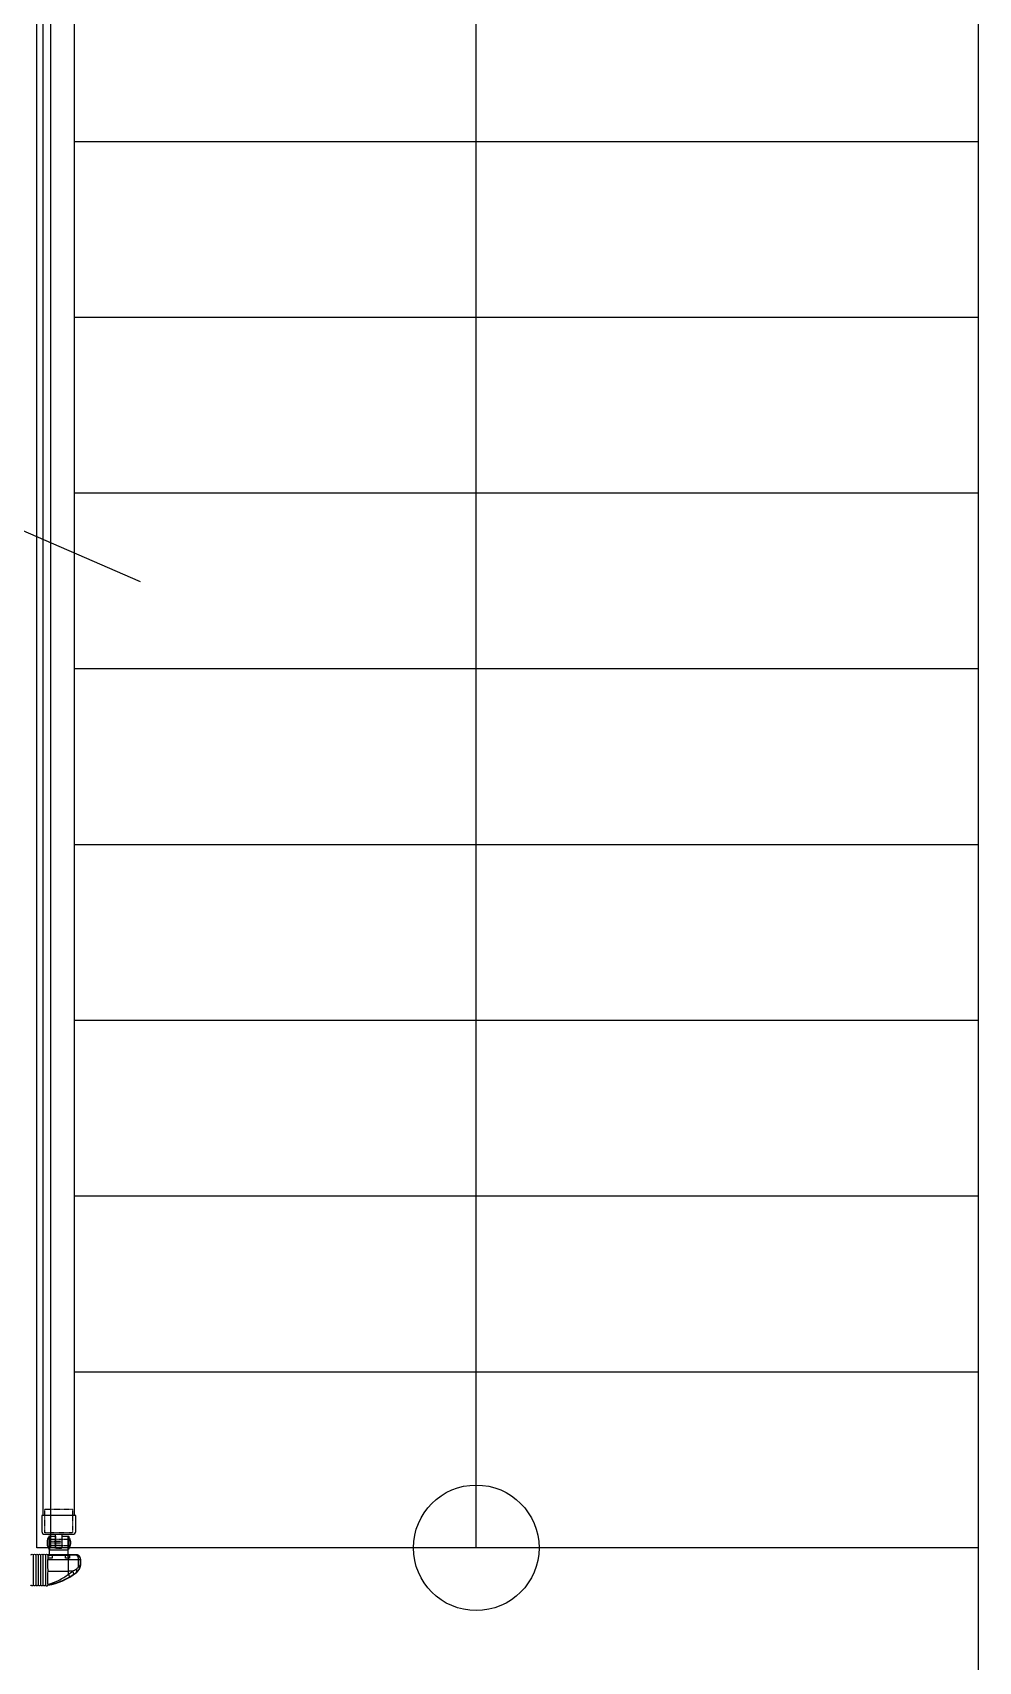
# Model space of a CAD drawing. Header units: millimetres. Extents: x -105683 to 94728, y -31127 to 151123.
# Drawn here: x 43568 to 45075, y 64334 to 66929 of the extents above; entities that cross this region are included whole.
import ezdxf

# ---------------------------------------------------------------- set-up
doc = ezdxf.new("R2010")
doc.units = ezdxf.units.MM
doc.linetypes.add('xr_plan$0$AXR-B3F$0$HIDDEN', pattern=[0.375, 0.25, -0.125])
doc.layers.add('e-plan', color=9, linetype='Continuous')

# ---------------------------------------------------------------- blocks, each defined once
blk = doc.blocks.new('xr_plan$0$AXR-B3F$0$A$C4A476E5C')
at = {"layer": 'e-plan'}
for points in [[(-8.5, 14.5), (22.5, 14.5), (22.5, 5.2), (4.5, 5.2), (4.5, -5.2), (22.5, -5.2), (22.5, -14.5), (-8.5, -14.5), (-8.5, -17), (-12.5, -17), (-12.5, -10.5), (-7.5, -10.5), (-7.5, 0), (-7.5, 10.5), (-12.5, 10.5), (-12.5, 17), (-8.5, 17), (-8.5, 14.5), (-8.5, 17)], [(0, -14.5), (0, 14.5)], [(22.8, 14.5), (1.2, 14.5)], [(4.5, 5), (25.5, 5)], [(22.8, -14.5), (1.2, -14.5)], [(25.5, -5), (4.5, -5)]]:
    blk.add_lwpolyline(points, dxfattribs=at)
for points in [[(22.8, 14.5), (22.8, 14.7, 0.414214), (21.5, 16), (2.5, 16, 0.414214), (1.2, 14.7), (1.2, 14.5)], [(20.2, 16, 0.306902), (19.4, 17.2, 0.108318), (12, 18.5, 0.10812), (4.6, 17.2, 0.306686), (3.8, 16)], [(22.8, -14.5), (22.8, -14.7, -0.414214), (21.5, -16), (2.5, -16, -0.414214), (1.2, -14.7), (1.2, -14.5)], [(20.2, -16, -0.306902), (19.4, -17.2, -0.108318), (12, -18.5, -0.10812), (4.6, -17.2, -0.306686), (3.8, -16)]]:
    blk.add_lwpolyline(points, format="xyb", dxfattribs=at)
at = {"layer": 'e-plan', "linetype": 'xr_plan$0$AXR-B3F$0$HIDDEN', "ltscale": 0.08}
for points in [[(4.5, -5), (2.7, -5), (2.7, 5), (4.5, 5)], [(7, 5.2), (7, 14.5)], [(7, -5), (7, 5)], [(17, 5.2), (17, 14.5)], [(17, -5), (17, 5)], [(7, -14.5), (7, -5.2)], [(17, -14.5), (17, -5.2)]]:
    blk.add_lwpolyline(points, dxfattribs=at)
blk.add_lwpolyline([(7, -5.5), (7.6, -5.5), (7.6, 12.2, -0.414214), (8.9, 13.5), (10.7, 13.5, -0.414214), (12, 12.2), (12, -5.5), (14.3, -5.5), (14.3, 12.2, -0.414214), (15.6, 13.5), (17, 13.5)], format="xyb", dxfattribs=at)
blk = doc.blocks.new('xr_plan$0$AXR-B3F$0$A$C60F43BED')
at = {"layer": 'e-plan'}
blk.add_lwpolyline([(-10.1, 27), (-35.6, 27, 0.414214), (-40.1, 22.5), (-40.1, -22.5, 0.414214), (-35.6, -27), (-10.1, -27)], format="xyb", dxfattribs=at)
blk.add_lwpolyline([(-10.1, -27), (-10.1, 27)], dxfattribs=at)
at = {"layer": 'e-plan', "linetype": 'xr_plan$0$AXR-B3F$0$HIDDEN', "ltscale": 0.08}
for points in [[(-10.1, -22), (-37.5, -22), (-37.5, 22), (-10.1, 22)], [(-10.1, 22), (0, 22), (0, -22), (-10.1, -22)]]:
    blk.add_lwpolyline(points, dxfattribs=at)
blk = doc.blocks.new('Xref-지하1층')
at = {"layer": 'e-plan', "linetype": 'Continuous'}
for p, q in [((48600, 75100), (48600, 80600)), ((47162.6, 76408.8), (47117.5, 76408.8)), ((47150.5, 76382.8), (47150.5, 76401.5)), ((47162.4, 76408.6), (47162.6, 76408.8)), ((47166.6, 76390.1), (47166.6, 76401.6)), ((47169.6, 76401.8), (47169.4, 76401.6)), ((47169.4, 76393.8), (47169.4, 76401.6)), ((47169.6, 76401.8), (47169.6, 76393.8))]:
    blk.add_line(p, q, dxfattribs=at)
at = {"layer": 'e-plan'}
for p, q in [((47100, 76420), (47100, 79220)), ((47100, 76420), (47100, 79220)), ((47122.5, 76420), (47122.5, 79220)), ((47122.5, 76420), (47122.5, 79220)), ((48600, 78660), (47159.9, 78660)), ((48600, 78380), (47159.9, 78380)), ((48600, 78100), (47159.9, 78100)), ((48600, 77820), (47159.9, 77820)), ((48600, 77540), (47159.9, 77540)), ((48600, 77260), (47159.9, 77260)), ((48600, 76980), (47159.9, 76980)), ((48600, 76700), (47159.9, 76700)), ((48600, 76420), (47100, 76420)), ((47151.2, 76420), (47122.5, 76420))]:
    blk.add_line(p, q, dxfattribs=at)
for points in [[(47800, 76420), (47800, 79920.8), (46320.1, 79920.8), (46320.1, 78487.8)], [(47109.9, 76471.5), (47109.9, 79168.5)], [(47159.9, 76471.5), (47159.9, 79168.5)], [(47265.4, 77958.8), (46355.3, 78353.9), (46407.5, 78474.3), (46182.6, 78285.7), (46234.9, 78406.1), (45350, 78790.2)]]:
    blk.add_lwpolyline(points, dxfattribs=at)
at = {"layer": 'e-plan', "linetype": 'Continuous'}
for points in [[(47117.6, 76408.5, 0), (47118.2, 76408.5, 0), (47118.8, 76408.5, 0), (47119.5, 76408.5, 0), (47120.1, 76408.5, 0), (47120.7, 76408.5, 0), (47121.3, 76408.5, 0), (47122, 76408.5, 0), (47122.6, 76408.5, 0), (47123.2, 76408.5, 0), (47123.8, 76408.5, 0), (47124.4, 76408.5, 0), (47125.1, 76408.5, 0), (47125.7, 76408.5, 0), (47126.3, 76408.5, 0), (47126.9, 76408.5, 0), (47127.6, 76408.5, 0), (47128.2, 76408.5, 0), (47128.8, 76408.5, 0), (47129.4, 76408.5, 0), (47130, 76408.5, 0), (47130.6, 76408.5, 0), (47131.3, 76408.5, 0), (47131.9, 76408.5, 0), (47132.5, 76408.5, 0), (47133.1, 76408.5, 0), (47133.7, 76408.5, 0), (47134.3, 76408.5, 0), (47135, 76408.5, 0), (47135.6, 76408.5, 0), (47136.2, 76408.5, 0), (47136.8, 76408.5, 0), (47137.4, 76408.5, 0), (47138, 76408.5, 0), (47138.6, 76408.5, 0), (47139.2, 76408.5, 0), (47139.9, 76408.5, 0), (47140.5, 76408.5, 0), (47141.1, 76408.5, 0), (47141.7, 76408.5, 0), (47142.3, 76408.5, 0), (47142.9, 76408.5, 0), (47143.5, 76408.5, 0), (47144.1, 76408.5, 0), (47144.7, 76408.5, 0), (47145.3, 76408.5, 0), (47145.9, 76408.5, 0), (47146.5, 76408.5, 0), (47147.1, 76408.5, 0), (47147.7, 76408.5, 0)], [(47117.7, 76401.5, 0), (47118.4, 76401.5, 0), (47119.1, 76401.5, 0), (47119.8, 76401.5, 0), (47120.4, 76401.5, 0), (47121.1, 76401.5, 0), (47121.8, 76401.5, 0), (47122.4, 76401.5, 0), (47123.1, 76401.5, 0), (47123.7, 76401.5, 0), (47124.4, 76401.5, 0), (47125.1, 76401.5, 0), (47125.7, 76401.5, 0), (47126.4, 76401.5, 0), (47127.1, 76401.5, 0), (47127.7, 76401.5, 0), (47128.4, 76401.5, 0), (47129, 76401.5, 0), (47129.7, 76401.5, 0), (47130.4, 76401.5, 0), (47131, 76401.5, 0), (47131.7, 76401.5, 0), (47132.3, 76401.5, 0), (47133, 76401.5, 0), (47133.7, 76401.5, 0), (47134.3, 76401.5, 0), (47135, 76401.5, 0), (47135.6, 76401.5, 0), (47136.3, 76401.5, 0), (47136.9, 76401.5, 0), (47137.6, 76401.5, 0), (47138.2, 76401.5, 0), (47138.9, 76401.5, 0), (47139.6, 76401.5, 0), (47140.2, 76401.5, 0), (47140.9, 76401.5, 0), (47141.5, 76401.5, 0), (47142.2, 76401.5, 0), (47142.8, 76401.5, 0), (47143.4, 76401.5, 0), (47144.1, 76401.5, 0), (47144.7, 76401.5, 0), (47145.4, 76401.5, 0), (47146, 76401.5, 0), (47146.7, 76401.5, 0), (47147.3, 76401.5, 0), (47148, 76401.5, 0), (47148.6, 76401.5, 0), (47149.2, 76401.5, 0), (47149.9, 76401.5, 0)], [(47148.3, 76408.5, 0), (47148.6, 76408.5, 0), (47148.9, 76408.5, 0), (47149.2, 76408.5, 0), (47149.5, 76408.5, 0), (47149.8, 76408.5, 0), (47150.1, 76408.5, 0), (47150.4, 76408.5, 0), (47150.7, 76408.5, 0), (47151, 76408.5, 0), (47151.3, 76408.5, 0), (47151.5, 76408.6, 0), (47151.8, 76408.6, 0), (47152.1, 76408.6, 0), (47152.4, 76408.6, 0), (47152.7, 76408.6, 0), (47153, 76408.6, 0), (47153.2, 76408.6, 0), (47153.5, 76408.6, 0), (47153.8, 76408.6, 0), (47154.1, 76408.6, 0), (47154.4, 76408.6, 0), (47154.6, 76408.6, 0), (47154.9, 76408.6, 0), (47155.2, 76408.6, 0), (47155.4, 76408.6, 0), (47155.7, 76408.6, 0), (47156, 76408.6, 0), (47156.2, 76408.6, 0), (47156.5, 76408.6, 0), (47156.8, 76408.6, 0), (47157, 76408.6, 0), (47157.3, 76408.6, 0), (47157.5, 76408.6, 0), (47157.8, 76408.6, 0), (47158, 76408.6, 0), (47158.3, 76408.6, 0), (47158.5, 76408.6, 0), (47158.8, 76408.6, 0), (47159, 76408.6, 0), (47159.3, 76408.6, 0), (47159.5, 76408.6, 0), (47159.7, 76408.6, 0), (47160, 76408.6, 0), (47160.2, 76408.6, 0), (47160.4, 76408.6, 0), (47160.7, 76408.6, 0), (47160.9, 76408.6, 0), (47161.1, 76408.6, 0), (47161.3, 76408.6, 0)], [(47150.5, 76401.5, 0), (47150.5, 76401.8, 0), (47150.5, 76402, 0), (47150.5, 76402.2, 0), (47150.5, 76402.4, 0), (47150.5, 76402.6, 0), (47150.5, 76402.8, 0), (47150.5, 76403.1, 0), (47150.4, 76403.3, 0), (47150.4, 76403.5, 0), (47150.4, 76403.7, 0), (47150.4, 76403.9, 0), (47150.4, 76404.1, 0), (47150.3, 76404.3, 0), (47150.3, 76404.5, 0), (47150.3, 76404.7, 0), (47150.2, 76404.9, 0), (47150.2, 76405.1, 0), (47150.2, 76405.3, 0), (47150.1, 76405.5, 0), (47150.1, 76405.6, 0), (47150, 76405.8, 0), (47150, 76406, 0), (47150, 76406.1, 0), (47149.9, 76406.3, 0), (47149.9, 76406.5, 0), (47149.8, 76406.6, 0), (47149.8, 76406.8, 0), (47149.7, 76406.9, 0), (47149.7, 76407.1, 0), (47149.6, 76407.2, 0), (47149.5, 76407.3, 0), (47149.5, 76407.4, 0), (47149.4, 76407.5, 0), (47149.4, 76407.7, 0), (47149.3, 76407.8, 0), (47149.2, 76407.9, 0), (47149.2, 76407.9, 0), (47149.1, 76408, 0), (47149.1, 76408.1, 0), (47149, 76408.2, 0), (47148.9, 76408.2, 0), (47148.9, 76408.3, 0), (47148.8, 76408.4, 0), (47148.7, 76408.4, 0), (47148.7, 76408.4, 0), (47148.6, 76408.5, 0), (47148.5, 76408.5, 0), (47148.4, 76408.5, 0), (47148.4, 76408.5, 0)], [(47150.5, 76401.5, 0), (47150.9, 76401.5, 0), (47151.2, 76401.5, 0), (47151.6, 76401.5, 0), (47152, 76401.5, 0), (47152.3, 76401.5, 0), (47152.7, 76401.5, 0), (47153, 76401.5, 0), (47153.4, 76401.5, 0), (47153.7, 76401.5, 0), (47154.1, 76401.5, 0), (47154.4, 76401.6, 0), (47154.8, 76401.6, 0), (47155.1, 76401.6, 0), (47155.5, 76401.6, 0), (47155.8, 76401.6, 0), (47156.2, 76401.6, 0), (47156.5, 76401.6, 0), (47156.8, 76401.6, 0), (47157.2, 76401.6, 0), (47157.5, 76401.6, 0), (47157.8, 76401.6, 0), (47158.2, 76401.6, 0), (47158.5, 76401.6, 0), (47158.8, 76401.6, 0), (47159.2, 76401.6, 0), (47159.5, 76401.6, 0), (47159.8, 76401.6, 0), (47160.1, 76401.6, 0), (47160.4, 76401.6, 0), (47160.7, 76401.6, 0), (47161.1, 76401.6, 0), (47161.4, 76401.6, 0), (47161.7, 76401.6, 0), (47162, 76401.6, 0), (47162.3, 76401.6, 0), (47162.6, 76401.6, 0), (47162.9, 76401.6, 0), (47163.2, 76401.6, 0), (47163.5, 76401.6, 0), (47163.8, 76401.6, 0), (47164.1, 76401.6, 0), (47164.4, 76401.6, 0), (47164.6, 76401.6, 0), (47164.9, 76401.6, 0), (47165.2, 76401.6, 0), (47165.5, 76401.6, 0), (47165.8, 76401.6, 0), (47166, 76401.6, 0), (47166.3, 76401.6, 0)], [(47161.6, 76408.6, 0), (47161.6, 76408.6, 0), (47161.6, 76408.6, 0), (47161.7, 76408.6, 0), (47161.7, 76408.6, 0), (47161.7, 76408.6, 0), (47161.7, 76408.6, 0), (47161.8, 76408.6, 0), (47161.8, 76408.6, 0), (47161.8, 76408.6, 0), (47161.9, 76408.6, 0), (47161.9, 76408.6, 0), (47161.9, 76408.6, 0), (47161.9, 76408.6, 0), (47162, 76408.6, 0), (47162, 76408.6, 0), (47162, 76408.6, 0), (47162, 76408.6, 0), (47162, 76408.6, 0), (47162.1, 76408.6, 0), (47162.1, 76408.6, 0), (47162.1, 76408.6, 0), (47162.1, 76408.6, 0), (47162.2, 76408.6, 0), (47162.2, 76408.6, 0), (47162.2, 76408.6, 0), (47162.2, 76408.6, 0), (47162.2, 76408.6, 0), (47162.2, 76408.6, 0), (47162.3, 76408.6, 0), (47162.3, 76408.6, 0), (47162.3, 76408.6, 0), (47162.3, 76408.6, 0), (47162.3, 76408.6, 0), (47162.3, 76408.6, 0), (47162.3, 76408.6, 0), (47162.3, 76408.6, 0), (47162.3, 76408.6, 0), (47162.4, 76408.6, 0), (47162.4, 76408.6, 0), (47162.4, 76408.6, 0), (47162.4, 76408.6, 0), (47162.4, 76408.6, 0), (47162.4, 76408.6, 0), (47162.4, 76408.6, 0), (47162.4, 76408.6, 0), (47162.4, 76408.6, 0), (47162.4, 76408.6, 0), (47162.4, 76408.6, 0), (47162.4, 76408.6, 0)], [(47166.6, 76401.6, 0), (47166.6, 76401.8, 0), (47166.6, 76402, 0), (47166.6, 76402.3, 0), (47166.5, 76402.5, 0), (47166.5, 76402.7, 0), (47166.5, 76402.9, 0), (47166.5, 76403.1, 0), (47166.4, 76403.3, 0), (47166.4, 76403.6, 0), (47166.3, 76403.8, 0), (47166.3, 76404, 0), (47166.2, 76404.2, 0), (47166.2, 76404.4, 0), (47166.1, 76404.6, 0), (47166, 76404.8, 0), (47165.9, 76405, 0), (47165.9, 76405.2, 0), (47165.8, 76405.3, 0), (47165.7, 76405.5, 0), (47165.6, 76405.7, 0), (47165.5, 76405.9, 0), (47165.4, 76406.1, 0), (47165.3, 76406.2, 0), (47165.2, 76406.4, 0), (47165.1, 76406.5, 0), (47165, 76406.7, 0), (47164.9, 76406.8, 0), (47164.7, 76407, 0), (47164.6, 76407.1, 0), (47164.5, 76407.3, 0), (47164.4, 76407.4, 0), (47164.2, 76407.5, 0), (47164.1, 76407.6, 0), (47164, 76407.7, 0), (47163.8, 76407.8, 0), (47163.7, 76407.9, 0), (47163.5, 76408, 0), (47163.4, 76408.1, 0), (47163.3, 76408.2, 0), (47163.1, 76408.3, 0), (47163, 76408.3, 0), (47162.8, 76408.4, 0), (47162.7, 76408.4, 0), (47162.5, 76408.5, 0), (47162.3, 76408.5, 0), (47162.2, 76408.6, 0), (47162, 76408.6, 0), (47161.9, 76408.6, 0), (47161.7, 76408.6, 0)], [(47169.6, 76401.8, 0), (47169.6, 76402.1, 0), (47169.6, 76402.3, 0), (47169.6, 76402.5, 0), (47169.6, 76402.7, 0), (47169.5, 76402.9, 0), (47169.5, 76403.2, 0), (47169.5, 76403.4, 0), (47169.4, 76403.6, 0), (47169.4, 76403.8, 0), (47169.3, 76404, 0), (47169.2, 76404.2, 0), (47169.1, 76404.4, 0), (47169.1, 76404.6, 0), (47169, 76404.8, 0), (47168.9, 76405, 0), (47168.8, 76405.2, 0), (47168.7, 76405.4, 0), (47168.5, 76405.6, 0), (47168.4, 76405.8, 0), (47168.3, 76406, 0), (47168.2, 76406.1, 0), (47168, 76406.3, 0), (47167.9, 76406.5, 0), (47167.7, 76406.6, 0), (47167.6, 76406.8, 0), (47167.4, 76407, 0), (47167.3, 76407.1, 0), (47167.1, 76407.2, 0), (47166.9, 76407.4, 0), (47166.7, 76407.5, 0), (47166.6, 76407.6, 0), (47166.4, 76407.8, 0), (47166.2, 76407.9, 0), (47166, 76408, 0), (47165.8, 76408.1, 0), (47165.6, 76408.2, 0), (47165.4, 76408.3, 0), (47165.2, 76408.4, 0), (47165, 76408.4, 0), (47164.8, 76408.5, 0), (47164.6, 76408.6, 0), (47164.4, 76408.6, 0), (47164.2, 76408.7, 0), (47163.9, 76408.7, 0), (47163.7, 76408.8, 0), (47163.5, 76408.8, 0), (47163.3, 76408.8, 0), (47163.1, 76408.8, 0), (47162.8, 76408.8, 0)], [(47166.6, 76401.6, 0), (47166.7, 76401.6, 0), (47166.8, 76401.6, 0), (47166.9, 76401.6, 0), (47167, 76401.6, 0), (47167.1, 76401.6, 0), (47167.2, 76401.6, 0), (47167.3, 76401.6, 0), (47167.4, 76401.6, 0), (47167.5, 76401.6, 0), (47167.6, 76401.6, 0), (47167.6, 76401.6, 0), (47167.7, 76401.6, 0), (47167.8, 76401.6, 0), (47167.9, 76401.6, 0), (47168, 76401.6, 0), (47168.1, 76401.6, 0), (47168.1, 76401.6, 0), (47168.2, 76401.6, 0), (47168.3, 76401.6, 0), (47168.3, 76401.6, 0), (47168.4, 76401.6, 0), (47168.5, 76401.6, 0), (47168.5, 76401.6, 0), (47168.6, 76401.6, 0), (47168.7, 76401.6, 0), (47168.7, 76401.6, 0), (47168.8, 76401.6, 0), (47168.8, 76401.6, 0), (47168.9, 76401.6, 0), (47168.9, 76401.6, 0), (47169, 76401.6, 0), (47169, 76401.6, 0), (47169.1, 76401.6, 0), (47169.1, 76401.6, 0), (47169.1, 76401.6, 0), (47169.2, 76401.6, 0), (47169.2, 76401.6, 0), (47169.2, 76401.6, 0), (47169.3, 76401.6, 0), (47169.3, 76401.6, 0), (47169.3, 76401.6, 0), (47169.3, 76401.6, 0), (47169.3, 76401.6, 0), (47169.4, 76401.6, 0), (47169.4, 76401.6, 0), (47169.4, 76401.6, 0), (47169.4, 76401.6, 0), (47169.4, 76401.6, 0), (47169.4, 76401.6, 0)], [(47162.9, 76380.6, 0), (47163, 76380.7, 0), (47163, 76380.7, 0), (47163.1, 76380.8, 0), (47163.2, 76380.9, 0), (47163.2, 76380.9, 0), (47163.3, 76381, 0), (47163.3, 76381.1, 0), (47163.4, 76381.2, 0), (47163.4, 76381.2, 0), (47163.5, 76381.3, 0), (47163.5, 76381.4, 0), (47163.6, 76381.5, 0), (47163.6, 76381.6, 0), (47163.6, 76381.7, 0), (47163.7, 76381.8, 0), (47163.7, 76381.9, 0), (47163.7, 76382, 0), (47163.7, 76382.1, 0), (47163.8, 76382.2, 0), (47163.8, 76382.3, 0), (47163.8, 76382.4, 0), (47163.8, 76382.5, 0), (47163.8, 76382.6, 0), (47163.8, 76382.8, 0), (47163.8, 76382.9, 0), (47163.8, 76383, 0), (47163.8, 76383.1, 0), (47163.8, 76383.3, 0), (47163.8, 76383.4, 0), (47163.8, 76383.5, 0), (47163.8, 76383.6, 0), (47163.8, 76383.8, 0), (47163.8, 76383.9, 0), (47163.7, 76384, 0), (47163.7, 76384.2, 0), (47163.7, 76384.3, 0), (47163.6, 76384.4, 0), (47163.6, 76384.6, 0), (47163.6, 76384.7, 0), (47163.5, 76384.9, 0), (47163.5, 76385, 0), (47163.5, 76385.1, 0), (47163.4, 76385.3, 0), (47163.4, 76385.4, 0), (47163.3, 76385.6, 0), (47163.2, 76385.7, 0), (47163.2, 76385.9, 0), (47163.1, 76386, 0), (47163.1, 76386.1, 0)], [(47168, 76387.2, 0), (47168, 76387.3, 0), (47168.1, 76387.3, 0), (47168.1, 76387.3, 0), (47168.1, 76387.4, 0), (47168.1, 76387.4, 0), (47168.1, 76387.5, 0), (47168.1, 76387.5, 0), (47168.1, 76387.6, 0), (47168.1, 76387.6, 0), (47168.1, 76387.7, 0), (47168.1, 76387.7, 0), (47168.1, 76387.8, 0), (47168.1, 76387.8, 0), (47168.1, 76387.9, 0), (47168.1, 76387.9, 0), (47168.1, 76388, 0), (47168.1, 76388, 0), (47168, 76388.1, 0), (47168, 76388.2, 0), (47168, 76388.2, 0), (47168, 76388.3, 0), (47168, 76388.3, 0), (47167.9, 76388.4, 0), (47167.9, 76388.4, 0), (47167.9, 76388.5, 0), (47167.8, 76388.6, 0), (47167.8, 76388.6, 0), (47167.8, 76388.7, 0), (47167.7, 76388.7, 0), (47167.7, 76388.8, 0), (47167.7, 76388.9, 0), (47167.6, 76388.9, 0), (47167.6, 76389, 0), (47167.5, 76389, 0), (47167.5, 76389.1, 0), (47167.4, 76389.2, 0), (47167.4, 76389.2, 0), (47167.3, 76389.3, 0), (47167.3, 76389.4, 0), (47167.2, 76389.4, 0), (47167.2, 76389.5, 0), (47167.1, 76389.5, 0), (47167, 76389.6, 0), (47167, 76389.7, 0), (47166.9, 76389.7, 0), (47166.9, 76389.8, 0), (47166.8, 76389.9, 0), (47166.7, 76389.9, 0), (47166.6, 76390, 0)]]:
    blk.add_polyline3d(points, dxfattribs=at)
at = {"layer": 'e-plan'}
blk.add_circle((47800, 76420), 100, dxfattribs=at)
at = {"layer": 'e-plan', "linetype": 'Continuous', "extrusion": (1e-16, 6.12323e-33, -1)}
for centre in [(-47092.4, 76406.9), (-47096.3, 76406.9), (-47100.1, 76406.9), (-47104, 76406.9), (-47107.9, 76406.9), (-47111.7, 76406.9), (-47115.6, 76406.9)]:
    blk.add_arc(centre, 2.75, 45.2805, 134.7195, dxfattribs=at)
at = {"layer": 'e-plan', "linetype": 'Continuous', "extrusion": (-0.008726, -0.008726, 0.999924)}
blk.add_arc((47160.8, 76395.3, -1077.5), 7, 0, 89.9956, dxfattribs=at)
at = {"layer": 'e-plan', "linetype": 'Continuous'}
for centre, radius, start, end in [((47152.6, 76393.8), 17, 307.8193, 0), ((47100.1, 76461.5), 102.6, 279.7897, 307.8193)]:
    blk.add_arc(centre, radius, start, end, dxfattribs=at)
for points, knots in [([(47094.3, 76408.8), (47094.3, 76408.7), (47094.3, 76408.6), (47094.3, 76408.5), (47094.3, 76408.5), (47094.3, 76408.6), (47094.3, 76407.7), (47094.3, 76404.8), (47094.3, 76402), (47094.3, 76399.2), (47094.3, 76394.3), (47094.3, 76388.7), (47094.3, 76383.1), (47094.3, 76377.4), (47094.3, 76370.7), (47094.3, 76365.6), (47094.3, 76362.9), (47094.3, 76361.9), (47094.3, 76361.2), (47094.3, 76360.7), (47094.3, 76360.5), (47094.3, 76360.6), (47094.3, 76360.5), (47094.3, 76360.5), (47094.3, 76360.4), (47094.3, 76360.4), (47094.3, 76360.3)], [0, 0, 0, 0, 0.25, 0.28125, 0.296875, 0.3125, 0.34375, 0.375, 0.390625, 0.40625, 0.4375, 0.5, 0.53125, 0.5625, 0.625, 0.6875, 0.703125, 0.71875, 0.726563, 0.734375, 0.75, 0.765625, 0.78125, 0.8125, 0.875, 1, 1, 1, 1]), ([(47098.2, 76408.8), (47098.2, 76408.7), (47098.2, 76408.6), (47098.2, 76408.5), (47098.2, 76408.5), (47098.2, 76408.6), (47098.2, 76407.7), (47098.2, 76404.8), (47098.2, 76402), (47098.2, 76399.2), (47098.2, 76394.3), (47098.2, 76388.7), (47098.2, 76383.1), (47098.2, 76377.4), (47098.2, 76370.7), (47098.2, 76365.6), (47098.2, 76362.9), (47098.2, 76361.9), (47098.2, 76361.2), (47098.2, 76360.7), (47098.2, 76360.5), (47098.2, 76360.6), (47098.2, 76360.5), (47098.2, 76360.5), (47098.2, 76360.4), (47098.2, 76360.4), (47098.2, 76360.3)], [0, 0, 0, 0, 0.25, 0.28125, 0.296875, 0.3125, 0.34375, 0.375, 0.390625, 0.40625, 0.4375, 0.5, 0.53125, 0.5625, 0.625, 0.6875, 0.703125, 0.71875, 0.726563, 0.734375, 0.75, 0.765625, 0.78125, 0.8125, 0.875, 1, 1, 1, 1]), ([(47102.1, 76408.8), (47102.1, 76408.7), (47102.1, 76408.6), (47102.1, 76408.5), (47102.1, 76408.5), (47102.1, 76408.6), (47102.1, 76407.7), (47102.1, 76404.8), (47102.1, 76402), (47102.1, 76399.2), (47102.1, 76394.3), (47102.1, 76388.7), (47102.1, 76383.1), (47102.1, 76377.4), (47102.1, 76370.7), (47102.1, 76365.6), (47102.1, 76362.9), (47102.1, 76361.9), (47102.1, 76361.2), (47102.1, 76360.7), (47102.1, 76360.5), (47102.1, 76360.6), (47102.1, 76360.5), (47102.1, 76360.5), (47102.1, 76360.4), (47102.1, 76360.4), (47102.1, 76360.3)], [0, 0, 0, 0, 0.25, 0.28125, 0.296875, 0.3125, 0.34375, 0.375, 0.390625, 0.40625, 0.4375, 0.5, 0.53125, 0.5625, 0.625, 0.6875, 0.703125, 0.71875, 0.726563, 0.734375, 0.75, 0.765625, 0.78125, 0.8125, 0.875, 1, 1, 1, 1]), ([(47105.9, 76408.8), (47105.9, 76408.7), (47105.9, 76408.6), (47105.9, 76408.5), (47105.9, 76408.5), (47105.9, 76408.6), (47105.9, 76407.7), (47105.9, 76404.8), (47105.9, 76402), (47105.9, 76399.2), (47105.9, 76394.3), (47105.9, 76388.7), (47105.9, 76383.1), (47105.9, 76377.4), (47105.9, 76370.7), (47105.9, 76365.6), (47105.9, 76362.9), (47105.9, 76361.9), (47105.9, 76361.2), (47105.9, 76360.7), (47105.9, 76360.5), (47105.9, 76360.6), (47105.9, 76360.5), (47105.9, 76360.5), (47105.9, 76360.4), (47105.9, 76360.4), (47105.9, 76360.3)], [0, 0, 0, 0, 0.25, 0.28125, 0.296875, 0.3125, 0.34375, 0.375, 0.390625, 0.40625, 0.4375, 0.5, 0.53125, 0.5625, 0.625, 0.6875, 0.703125, 0.71875, 0.726563, 0.734375, 0.75, 0.765625, 0.78125, 0.8125, 0.875, 1, 1, 1, 1]), ([(47109.8, 76408.8), (47109.8, 76408.7), (47109.8, 76408.6), (47109.8, 76408.5), (47109.8, 76408.5), (47109.8, 76408.6), (47109.8, 76407.7), (47109.8, 76404.8), (47109.8, 76402), (47109.8, 76399.2), (47109.8, 76394.3), (47109.8, 76388.7), (47109.8, 76383.1), (47109.8, 76377.4), (47109.8, 76370.7), (47109.8, 76365.6), (47109.8, 76362.9), (47109.8, 76361.9), (47109.8, 76361.2), (47109.8, 76360.7), (47109.8, 76360.5), (47109.8, 76360.6), (47109.8, 76360.5), (47109.8, 76360.5), (47109.8, 76360.4), (47109.8, 76360.4), (47109.8, 76360.3)], [0, 0, 0, 0, 0.25, 0.28125, 0.296875, 0.3125, 0.34375, 0.375, 0.390625, 0.40625, 0.4375, 0.5, 0.53125, 0.5625, 0.625, 0.6875, 0.703125, 0.71875, 0.726563, 0.734375, 0.75, 0.765625, 0.78125, 0.8125, 0.875, 1, 1, 1, 1]), ([(47113.7, 76408.8), (47113.7, 76408.7), (47113.7, 76408.6), (47113.7, 76408.5), (47113.7, 76408.5), (47113.7, 76408.6), (47113.7, 76407.7), (47113.7, 76404.8), (47113.7, 76402), (47113.7, 76399.2), (47113.7, 76394.3), (47113.7, 76388.7), (47113.7, 76383.1), (47113.7, 76377.4), (47113.7, 76370.7), (47113.7, 76365.6), (47113.7, 76362.9), (47113.7, 76361.9), (47113.7, 76361.2), (47113.7, 76360.7), (47113.7, 76360.5), (47113.7, 76360.6), (47113.7, 76360.5), (47113.7, 76360.5), (47113.7, 76360.4), (47113.7, 76360.4), (47113.7, 76360.3)], [0, 0, 0, 0, 0.25, 0.28125, 0.296875, 0.3125, 0.34375, 0.375, 0.390625, 0.40625, 0.4375, 0.5, 0.53125, 0.5625, 0.625, 0.6875, 0.703125, 0.71875, 0.726563, 0.734375, 0.75, 0.765625, 0.78125, 0.8125, 0.875, 1, 1, 1, 1]), ([(47117.6, 76408.5), (47117.6, 76408.5), (47117.6, 76408.5), (47117.6, 76408.5), (47117.6, 76408.5), (47117.6, 76408.5), (47117.6, 76408.6), (47117.5, 76408.6), (47117.5, 76408.6), (47117.5, 76408.7), (47117.5, 76408.8), (47117.5, 76408.8)], [0, 0, 0, 0, 0.0625, 0.0625, 0.125, 0.125, 0.25, 0.25, 0.5, 0.5, 1, 1, 1, 1]), ([(47117.6, 76408.5), (47117.5, 76408.5), (47117.6, 76407.7), (47117.7, 76405.1), (47117.7, 76403.3), (47117.7, 76401.5)], [0, 0, 0, 0, 0.5, 0.5, 1, 1, 1, 1]), ([(47117.8, 76382.8), (47117.8, 76384.6), (47117.8, 76386.4), (47117.7, 76388.3), (47117.7, 76390.5), (47117.7, 76392.7), (47117.7, 76395), (47117.7, 76396.1), (47117.7, 76397.2), (47117.7, 76398.3), (47117.7, 76399.4), (47117.8, 76400.4), (47117.7, 76401.5)], [0, 0, 0, 0, 0.292513, 0.292513, 0.292513, 0.650866, 0.650866, 0.650866, 0.830042, 0.830042, 0.830042, 1, 1, 1, 1]), ([(47117.7, 76361.9), (47117.7, 76363), (47117.7, 76364.3), (47117.7, 76367.4), (47117.7, 76369.1), (47117.7, 76374.5), (47117.6, 76378.6), (47117.8, 76382.8)], [0, 0, 0, 0, 0.25, 0.25, 0.5, 0.5, 1, 1, 1, 1]), ([(47151.8, 76373.1), (47146.5, 76370.1), (47141, 76367.5), (47129.5, 76363.3), (47123.6, 76361.7), (47117.6, 76360.6)], [0, 0, 0, 0, 0.5, 0.5, 1, 1, 1, 1]), ([(47117.7, 76361.9), (47123.5, 76363.3), (47129.2, 76365.4), (47140.3, 76370.9), (47145.5, 76374.2), (47150.4, 76378)], [0, 0, 0, 0, 0.5, 0.5, 1, 1, 1, 1]), ([(47150.4, 76378), (47151, 76376.7), (47151.5, 76375.6), (47152, 76373.8), (47152, 76373.3), (47151.8, 76373.1)], [0, 0, 0, 0, 0.5, 0.5, 1, 1, 1, 1]), ([(47157.1, 76382.8), (47157.8, 76381.5), (47158.2, 76380.1), (47158.4, 76378), (47158.2, 76377.2), (47157.7, 76376.8)], [0, 0, 0, 0, 0.5, 0.5, 1, 1, 1, 1]), ([(47094.3, 76360.3), (47094.1, 76360.1), (47093.8, 76359.9), (47093.6, 76359.8), (47093.3, 76359.6), (47093, 76359.6), (47092.7, 76359.5), (47092.4, 76359.5), (47092.1, 76359.5), (47091.8, 76359.6), (47091.5, 76359.7), (47091.2, 76359.8), (47090.9, 76359.9), (47090.7, 76360), (47090.6, 76360.2), (47090.5, 76360.3)], [0, 0, 0, 0, 0.216293, 0.216293, 0.216293, 0.432586, 0.432586, 0.432586, 0.648879, 0.648879, 0.648879, 0.865171, 0.865171, 0.865171, 1, 1, 1, 1]), ([(47098.2, 76360.3), (47098, 76360.1), (47097.7, 76359.9), (47097.4, 76359.8), (47097.2, 76359.6), (47096.9, 76359.6), (47096.5, 76359.5), (47096.2, 76359.5), (47095.9, 76359.5), (47095.6, 76359.6), (47095.3, 76359.7), (47095, 76359.8), (47094.8, 76359.9), (47094.6, 76360), (47094.5, 76360.2), (47094.3, 76360.3)], [0, 0, 0, 0, 0.216293, 0.216293, 0.216293, 0.432586, 0.432586, 0.432586, 0.648879, 0.648879, 0.648879, 0.865171, 0.865171, 0.865171, 1, 1, 1, 1]), ([(47102.1, 76360.3), (47101.8, 76360.1), (47101.6, 76359.9), (47101.3, 76359.8), (47101, 76359.6), (47100.7, 76359.6), (47100.4, 76359.5), (47100.1, 76359.5), (47099.8, 76359.5), (47099.5, 76359.6), (47099.2, 76359.7), (47098.9, 76359.8), (47098.6, 76359.9), (47098.5, 76360), (47098.3, 76360.2), (47098.2, 76360.3)], [0, 0, 0, 0, 0.216293, 0.216293, 0.216293, 0.432586, 0.432586, 0.432586, 0.648879, 0.648879, 0.648879, 0.865171, 0.865171, 0.865171, 1, 1, 1, 1]), ([(47105.9, 76360.3), (47105.7, 76360.1), (47105.5, 76359.9), (47105.2, 76359.8), (47104.9, 76359.6), (47104.6, 76359.6), (47104.3, 76359.5), (47104, 76359.5), (47103.7, 76359.5), (47103.4, 76359.6), (47103.1, 76359.7), (47102.8, 76359.8), (47102.5, 76359.9), (47102.4, 76360), (47102.2, 76360.2), (47102.1, 76360.3)], [0, 0, 0, 0, 0.216293, 0.216293, 0.216293, 0.432586, 0.432586, 0.432586, 0.648879, 0.648879, 0.648879, 0.865171, 0.865171, 0.865171, 1, 1, 1, 1]), ([(47109.8, 76360.3), (47109.6, 76360.1), (47109.3, 76359.9), (47109, 76359.8), (47108.8, 76359.6), (47108.5, 76359.6), (47108.2, 76359.5), (47107.9, 76359.5), (47107.5, 76359.5), (47107.2, 76359.6), (47106.9, 76359.7), (47106.6, 76359.8), (47106.4, 76359.9), (47106.2, 76360), (47106.1, 76360.2), (47105.9, 76360.3)], [0, 0, 0, 0, 0.216293, 0.216293, 0.216293, 0.432586, 0.432586, 0.432586, 0.648879, 0.648879, 0.648879, 0.865171, 0.865171, 0.865171, 1, 1, 1, 1]), ([(47113.7, 76360.3), (47113.5, 76360.1), (47113.2, 76359.9), (47112.9, 76359.8), (47112.6, 76359.6), (47112.3, 76359.6), (47112, 76359.5), (47111.7, 76359.5), (47111.4, 76359.5), (47111.1, 76359.6), (47110.8, 76359.7), (47110.5, 76359.8), (47110.3, 76359.9), (47110.1, 76360), (47109.9, 76360.2), (47109.8, 76360.3)], [0, 0, 0, 0, 0.216293, 0.216293, 0.216293, 0.432586, 0.432586, 0.432586, 0.648879, 0.648879, 0.648879, 0.865171, 0.865171, 0.865171, 1, 1, 1, 1]), ([(47113.7, 76360.3), (47113.9, 76360.1), (47114.2, 76359.9), (47114.4, 76359.8), (47114.7, 76359.6), (47115, 76359.6), (47115.3, 76359.5), (47115.6, 76359.5), (47115.9, 76359.5), (47116.2, 76359.6), (47116.5, 76359.7), (47116.8, 76359.8), (47117.1, 76359.9), (47117.3, 76360.1), (47117.4, 76360.2), (47117.6, 76360.3)], [0, 0, 0, 0, 0.213706, 0.213706, 0.213706, 0.427411, 0.427411, 0.427411, 0.641117, 0.641117, 0.641117, 0.854822, 0.854822, 0.854822, 1, 1, 1, 1]), ([(47117.7, 76361.9), (47117.6, 76361.5), (47117.6, 76361.2), (47117.6, 76360.8), (47117.6, 76360.6), (47117.6, 76360.6)], [0, 0, 0, 0, 0.5, 0.5, 1, 1, 1, 1]), ([(47117.6, 76360.3), (47117.6, 76360.4), (47117.6, 76360.4), (47117.6, 76360.4), (47117.6, 76360.5), (47117.6, 76360.5), (47117.6, 76360.6), (47117.6, 76360.6), (47117.6, 76360.6), (47117.6, 76360.6), (47117.6, 76360.6), (47117.6, 76360.6), (47117.6, 76360.6)], [0, 0, 0, 0, 0.162261, 0.162261, 0.162261, 0.811304, 0.811304, 0.811304, 0.966807, 0.966807, 0.966807, 1, 1, 1, 1])]:
    blk.add_open_spline(points, degree=3, knots=knots, dxfattribs=at)
for points in [[(47166.6, 76390.1), (47168.4, 76391.2), (47169.4, 76392.5), (47169.4, 76393.8)], [(47169.4, 76393.8), (47169.4, 76391.6), (47168.9, 76389.3), (47168, 76387.2)], [(47169.6, 76393.8), (47169.6, 76393.8), (47169.5, 76393.8), (47169.4, 76393.8)], [(47117.8, 76382.8), (47128.9, 76382.8), (47139.9, 76382.8), (47150.5, 76382.8)], [(47150.4, 76378), (47150.5, 76379.6), (47150.5, 76381.2), (47150.5, 76382.8)], [(47150.4, 76378), (47152.7, 76379.5), (47155, 76381.2), (47157.1, 76382.8)], [(47157.1, 76382.8), (47155, 76382.8), (47152.8, 76382.8), (47150.5, 76382.8)], [(47157.7, 76376.8), (47155.8, 76375.6), (47153.8, 76374.3), (47151.8, 76373.1)], [(47157.1, 76382.8), (47159.2, 76384), (47161.1, 76385.1), (47163, 76386.3)], [(47162.9, 76380.6), (47161.2, 76379.3), (47159.5, 76378.1), (47157.7, 76376.8)], [(47168, 76387.2), (47166.9, 76384.5), (47165.1, 76382.3), (47162.9, 76380.6)], [(47163.1, 76380.4), (47163, 76380.5), (47162.9, 76380.5), (47162.9, 76380.6)], [(47163, 76386.3), (47164.4, 76387.2), (47165.7, 76388.4), (47166.6, 76390.1)]]:
    blk.add_open_spline(points, degree=3, dxfattribs=at)
at = {"layer": 'e-plan', "rotation": 90.00000000000001}
for name, p in [('xr_plan$0$AXR-B3F$0$A$C60F43BED', (47134.9, 76481.6)), ('xr_plan$0$AXR-B3F$0$A$C4A476E5C', (47134.9, 76416))]:
    blk.add_blockref(name, p, dxfattribs=at)

msp = doc.modelspace()

# ---------------------------------------------------------------- block references
at = {"layer": 'e-plan'}
msp.add_blockref('Xref-지하1층', (-3525, -11905), dxfattribs=at)

doc.saveas('drawing.dxf')
